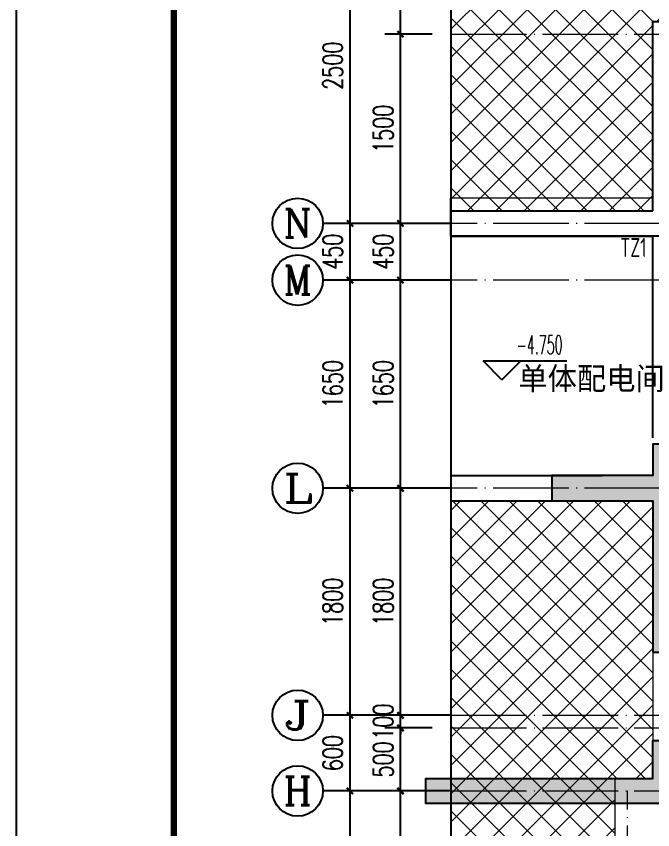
# Model space of a CAD drawing. Extents: x -1712635 to -854203, y -534641 to -21985.
# Drawn here: x -1029288 to -1024242, y -72876 to -66427 of the extents above; entities that cross this region are included whole.
import ezdxf
from ezdxf.enums import TextEntityAlignment as Align

# ---------------------------------------------------------------- set-up
doc = ezdxf.new("R2010")
doc.units = 0
doc.header["$LTSCALE"] = 1000
doc.linetypes.add('DOTE', pattern=[2.42, 2, -0.2, 0.02, -0.2])
doc.layers.get('0').update_dxf_attribs({"linetype": 'CONTINUOUS'})
doc.layers.get('Defpoints').update_dxf_attribs({"linetype": 'CONTINUOUS'})
for name, color, linetype in [('-TK', 7, 'CONTINUOUS'), ('A-AXIS_TEXT', 7, 'CONTINUOUS'), ('AXIS', 3, 'CONTINUOUS'), ('DIM_ELEV', 3, 'CONTINUOUS'), ('DIM_SYMB', 3, 'CONTINUOUS'), ('HS-A-墙-砼', 41, 'CONTINUOUS'), ('PUB_DIM', 3, 'CONTINUOUS'), ('PUB_TEXT', 2, 'CONTINUOUS'), ('S-Q墙实线', 6, 'CONTINUOUS'), ('TEXT', 2, 'CONTINUOUS'), ('WALL', 2, 'CONTINUOUS'), ('尺寸标注', 86, 'CONTINUOUS'), ('底图$0$PUB_HATCH', 252, 'CONTINUOUS')]:
    doc.layers.add(name, color=color, linetype=linetype)
for name, color, linetype, lineweight in [('AXIS_TEXT', 7, 'CONTINUOUS', 20), ('DOTE', 19, 'DOTE', 9), ('填充', 251, 'CONTINUOUS', 5)]:
    doc.layers.add(name, color=color, linetype=linetype, lineweight=lineweight)
doc.styles.add('_TCH_AXIS', font='COMPLEX', dxfattribs={"bigfont": 'GBCBIG'})
doc.styles.add('_TCH_DIM', font='SIMPLEX.shx', dxfattribs={"width": 0.7, "bigfont": 'GBCBIG.shx'})
doc.styles.add('_TCH_DIM_T3', font='SIMPLEX', dxfattribs={"width": 0.705882, "bigfont": 'GBCBIG'})
doc.styles.add('COMPLEX', font='COMPLEX')
doc.styles.add('TSSD_REIN', font='tssdeng.shx', dxfattribs={"width": 0.7, "height": 300, "bigfont": 'tssdchn.shx'})
doc.dimstyles.new('_TCH_ARCH&&50', dxfattribs={"dimtxt": 157.5, "dimasz": 50, "dimexe": 125, "dimexo": 150, "dimgap": 58.75, "dimtad": 1, "dimdec": 0, "dimzin": 0, "dimdsep": 46, "dimtxsty": '_TCH_DIM_T3', "dimblk": 'ARCHTICK', "dimcen": 0.09, "dimclrt": 7, "dimazin": 0, "dimtfac": 1, "dimtdec": 0, "dimtix": 1, "dimtmove": 2, "dimatfit": 3, "dimldrblk": 'ARCHTICK', "dimfxl": 0, "dimtolj": 1, "dimtzin": 0, "dimarcsym": 0})

# ---------------------------------------------------------------- blocks, each defined once
blk = doc.blocks.new('A1')
blk.add_lwpolyline([(0, 59400), (0, 0), (84100, 0), (84100, 59400)], close=True)
at = {"const_width": 100}
blk.add_lwpolyline([(2500, 58400), (2500, 1000), (83100, 1000), (83100, 58400)], close=True, dxfattribs=at)
blk = doc.blocks.new('_AXISO')
blk.add_circle((0, 0), 0.5)
at = {"layer": 'A-AXIS_TEXT', "style": 'COMPLEX', "width": 1.041667}
blk.add_attdef('A', text='', height=0.56, dxfattribs=at).set_placement((-0.25, -0.28), (0.25, -0.28), align=Align.FIT)
blk = doc.blocks.new('_ArchTick')
at = {"color": 0, "const_width": 0.35}
blk.add_lwpolyline([(-0.5, -0.5), (0.5, 0.5)], dxfattribs=at)
blk = doc.blocks.new('*D1092')
at = {"layer": 'Defpoints', "color": 0}
for p in [(-1026242, -72568.5), (-1025842, -72568.5), (-1025842, -74168.7)]:
    blk.add_point(p, dxfattribs=at)
at = {"layer": '尺寸标注', "color": 0, "lineweight": -2}
for p, q in [((-1025992, -72568.5), (-1026367, -72568.5)), ((-1026242, -74168.7), (-1026242, -72568.5)), ((-1025992, -74168.7), (-1026367, -74168.7))]:
    blk.add_line(p, q, dxfattribs=at)
at = {"layer": '尺寸标注', "color": 0, "lineweight": -2, "xscale": 50, "yscale": 50, "zscale": 50}
for p, rotation in [((-1026242, -72568.5), 90), ((-1026242, -74168.7), 270)]:
    blk.add_blockref('_ArchTick', p, dxfattribs=dict(at, rotation=rotation))
at = {"layer": '尺寸标注', "color": 7, "insert": (-1026379.5, -73368.6), "char_height": 157.5, "attachment_point": 5, "rotation": 90, "style": '_TCH_DIM_T3'}
blk.add_mtext('\\A1;1600', dxfattribs=at)
blk = doc.blocks.new('*D1093')
at = {"layer": 'Defpoints', "color": 0}
for p in [(-1026242, -72068.7), (-1025842, -72068.7), (-1025842, -72568.5)]:
    blk.add_point(p, dxfattribs=at)
at = {"layer": '尺寸标注', "color": 0, "lineweight": -2}
for p, q in [((-1025992, -72068.7), (-1026367, -72068.7)), ((-1026242, -72568.5), (-1026242, -72068.7)), ((-1025992, -72568.5), (-1026367, -72568.5))]:
    blk.add_line(p, q, dxfattribs=at)
at = {"layer": '尺寸标注', "color": 0, "lineweight": -2, "xscale": 50, "yscale": 50, "zscale": 50}
for p, rotation in [((-1026242, -72068.7), 90), ((-1026242, -72568.5), 270)]:
    blk.add_blockref('_ArchTick', p, dxfattribs=dict(at, rotation=rotation))
at = {"layer": '尺寸标注', "color": 7, "insert": (-1026379.5, -72318.6), "char_height": 157.5, "attachment_point": 5, "rotation": 90, "style": '_TCH_DIM_T3'}
blk.add_mtext('\\A1;500', dxfattribs=at)
blk = doc.blocks.new('*D1094')
at = {"layer": 'Defpoints', "color": 0}
for p in [(-1026242, -71968.7), (-1025842, -71968.7), (-1025842, -72068.7)]:
    blk.add_point(p, dxfattribs=at)
at = {"layer": '尺寸标注', "color": 0, "lineweight": -2}
for p, q in [((-1025992, -71968.7), (-1026367, -71968.7)), ((-1026242, -71968.7), (-1026242, -71918.7)), ((-1026242, -72068.7), (-1026242, -71968.7)), ((-1025992, -72068.7), (-1026367, -72068.7)), ((-1026242, -72068.7), (-1026242, -72118.7))]:
    blk.add_line(p, q, dxfattribs=at)
at = {"layer": '尺寸标注', "color": 0, "lineweight": -2, "xscale": 50, "yscale": 50, "zscale": 50}
for p, rotation in [((-1026242, -71968.7), 270), ((-1026242, -72068.7), 90)]:
    blk.add_blockref('_ArchTick', p, dxfattribs=dict(at, rotation=rotation))
at = {"layer": '尺寸标注', "color": 7, "insert": (-1026379.5, -72018.7), "char_height": 157.5, "attachment_point": 5, "rotation": 90, "style": '_TCH_DIM_T3'}
blk.add_mtext('\\A1;100', dxfattribs=at)
blk = doc.blocks.new('*D1095')
at = {"layer": 'Defpoints', "color": 0}
for p in [(-1026242, -70168.7), (-1025842, -70168.7), (-1025842, -71968.7)]:
    blk.add_point(p, dxfattribs=at)
at = {"layer": '尺寸标注', "color": 0, "lineweight": -2}
for p, q in [((-1025992, -70168.7), (-1026367, -70168.7)), ((-1026242, -71968.7), (-1026242, -70168.7)), ((-1025992, -71968.7), (-1026367, -71968.7))]:
    blk.add_line(p, q, dxfattribs=at)
at = {"layer": '尺寸标注', "color": 0, "lineweight": -2, "xscale": 50, "yscale": 50, "zscale": 50}
for p, rotation in [((-1026242, -70168.7), 90), ((-1026242, -71968.7), 270)]:
    blk.add_blockref('_ArchTick', p, dxfattribs=dict(at, rotation=rotation))
at = {"layer": '尺寸标注', "color": 7, "insert": (-1026379.5, -71068.7), "char_height": 157.5, "attachment_point": 5, "rotation": 90, "style": '_TCH_DIM_T3'}
blk.add_mtext('\\A1;1800', dxfattribs=at)
blk = doc.blocks.new('*D1096')
at = {"layer": 'Defpoints', "color": 0}
for p in [(-1026242, -68518.7), (-1025842, -68518.7), (-1025842, -70168.7)]:
    blk.add_point(p, dxfattribs=at)
at = {"layer": '尺寸标注', "color": 0, "lineweight": -2}
for p, q in [((-1025992, -68518.7), (-1026367, -68518.7)), ((-1026242, -70168.7), (-1026242, -68518.7)), ((-1025992, -70168.7), (-1026367, -70168.7))]:
    blk.add_line(p, q, dxfattribs=at)
at = {"layer": '尺寸标注', "color": 0, "lineweight": -2, "xscale": 50, "yscale": 50, "zscale": 50}
for p, rotation in [((-1026242, -68518.7), 90), ((-1026242, -70168.7), 270)]:
    blk.add_blockref('_ArchTick', p, dxfattribs=dict(at, rotation=rotation))
at = {"layer": '尺寸标注', "color": 7, "insert": (-1026379.5, -69343.7), "char_height": 157.5, "attachment_point": 5, "rotation": 90, "style": '_TCH_DIM_T3'}
blk.add_mtext('\\A1;1650', dxfattribs=at)
blk = doc.blocks.new('*D1097')
at = {"layer": 'Defpoints', "color": 0}
for p in [(-1026242, -68068.7), (-1025842, -68068.7), (-1025842, -68518.7)]:
    blk.add_point(p, dxfattribs=at)
at = {"layer": '尺寸标注', "color": 0, "lineweight": -2}
for p, q in [((-1025992, -68068.7), (-1026367, -68068.7)), ((-1026242, -68518.7), (-1026242, -68068.7)), ((-1025992, -68518.7), (-1026367, -68518.7))]:
    blk.add_line(p, q, dxfattribs=at)
at = {"layer": '尺寸标注', "color": 0, "lineweight": -2, "xscale": 50, "yscale": 50, "zscale": 50}
for p, rotation in [((-1026242, -68068.7), 90), ((-1026242, -68518.7), 270)]:
    blk.add_blockref('_ArchTick', p, dxfattribs=dict(at, rotation=rotation))
at = {"layer": '尺寸标注', "color": 7, "insert": (-1026379.5, -68293.7), "char_height": 157.5, "attachment_point": 5, "rotation": 90, "style": '_TCH_DIM_T3'}
blk.add_mtext('\\A1;450', dxfattribs=at)
blk = doc.blocks.new('*D1098')
at = {"layer": 'Defpoints', "color": 0}
for p in [(-1026242, -66568.7), (-1025842, -66568.7), (-1025842, -68068.7)]:
    blk.add_point(p, dxfattribs=at)
at = {"layer": '尺寸标注', "color": 0, "lineweight": -2}
for p, q in [((-1025992, -66568.7), (-1026367, -66568.7)), ((-1026242, -68068.7), (-1026242, -66568.7)), ((-1025992, -68068.7), (-1026367, -68068.7))]:
    blk.add_line(p, q, dxfattribs=at)
at = {"layer": '尺寸标注', "color": 0, "lineweight": -2, "xscale": 50, "yscale": 50, "zscale": 50}
for p, rotation in [((-1026242, -66568.7), 90), ((-1026242, -68068.7), 270)]:
    blk.add_blockref('_ArchTick', p, dxfattribs=dict(at, rotation=rotation))
at = {"layer": '尺寸标注', "color": 7, "insert": (-1026379.5, -67318.7), "char_height": 157.5, "attachment_point": 5, "rotation": 90, "style": '_TCH_DIM_T3'}
blk.add_mtext('\\A1;1500', dxfattribs=at)
blk = doc.blocks.new('*D1099')
at = {"layer": 'Defpoints', "color": 0}
for p in [(-1026242, -65568.7), (-1025842, -65568.7), (-1025842, -66568.7)]:
    blk.add_point(p, dxfattribs=at)
at = {"layer": '尺寸标注', "color": 0, "lineweight": -2}
for p, q in [((-1025992, -65568.7), (-1026367, -65568.7)), ((-1026242, -66568.7), (-1026242, -65568.7)), ((-1025992, -66568.7), (-1026367, -66568.7))]:
    blk.add_line(p, q, dxfattribs=at)
at = {"layer": '尺寸标注', "color": 0, "lineweight": -2, "xscale": 50, "yscale": 50, "zscale": 50}
for p, rotation in [((-1026242, -65568.7), 90), ((-1026242, -66568.7), 270)]:
    blk.add_blockref('_ArchTick', p, dxfattribs=dict(at, rotation=rotation))
at = {"layer": '尺寸标注', "color": 7, "insert": (-1026379.5, -66068.7), "char_height": 157.5, "attachment_point": 5, "rotation": 90, "style": '_TCH_DIM_T3'}
blk.add_mtext('\\A1;1000', dxfattribs=at)
blk = doc.blocks.new('*D1130')
at = {"layer": 'Defpoints', "color": 0}
for p in [(-1026642, -72568.5), (-1025842, -72568.5), (-1025842, -74168.7)]:
    blk.add_point(p, dxfattribs=at)
at = {"layer": 'PUB_DIM', "color": 0, "lineweight": -2}
for p, q in [((-1025992, -72568.5), (-1026767, -72568.5)), ((-1026642, -74168.7), (-1026642, -72568.5)), ((-1025992, -74168.7), (-1026767, -74168.7))]:
    blk.add_line(p, q, dxfattribs=at)
at = {"layer": 'PUB_DIM', "color": 0, "lineweight": -2, "xscale": 50, "yscale": 50, "zscale": 50}
for p, rotation in [((-1026642, -72568.5), 90), ((-1026642, -74168.7), 270)]:
    blk.add_blockref('_ArchTick', p, dxfattribs=dict(at, rotation=rotation))
at = {"layer": 'PUB_DIM', "color": 7, "insert": (-1026779.5, -73368.6), "char_height": 157.5, "attachment_point": 5, "rotation": 90, "style": '_TCH_DIM_T3'}
blk.add_mtext('\\A1;1600', dxfattribs=at)
blk = doc.blocks.new('*D1131')
at = {"layer": 'Defpoints', "color": 0}
for p in [(-1026642, -71968.7), (-1025842, -71968.7), (-1025842, -72568.5)]:
    blk.add_point(p, dxfattribs=at)
at = {"layer": 'PUB_DIM', "color": 0, "lineweight": -2}
for p, q in [((-1025992, -71968.7), (-1026767, -71968.7)), ((-1026642, -72568.5), (-1026642, -71968.7)), ((-1025992, -72568.5), (-1026767, -72568.5))]:
    blk.add_line(p, q, dxfattribs=at)
at = {"layer": 'PUB_DIM', "color": 0, "lineweight": -2, "xscale": 50, "yscale": 50, "zscale": 50}
for p, rotation in [((-1026642, -71968.7), 90), ((-1026642, -72568.5), 270)]:
    blk.add_blockref('_ArchTick', p, dxfattribs=dict(at, rotation=rotation))
at = {"layer": 'PUB_DIM', "color": 7, "insert": (-1026779.5, -72268.6), "char_height": 157.5, "attachment_point": 5, "rotation": 90, "style": '_TCH_DIM_T3'}
blk.add_mtext('\\A1;600', dxfattribs=at)
blk = doc.blocks.new('*D1132')
at = {"layer": 'Defpoints', "color": 0}
for p in [(-1026642, -70168.7), (-1025842, -70168.7), (-1025842, -71968.7)]:
    blk.add_point(p, dxfattribs=at)
at = {"layer": 'PUB_DIM', "color": 0, "lineweight": -2}
for p, q in [((-1025992, -70168.7), (-1026767, -70168.7)), ((-1026642, -71968.7), (-1026642, -70168.7)), ((-1025992, -71968.7), (-1026767, -71968.7))]:
    blk.add_line(p, q, dxfattribs=at)
at = {"layer": 'PUB_DIM', "color": 0, "lineweight": -2, "xscale": 50, "yscale": 50, "zscale": 50}
for p, rotation in [((-1026642, -70168.7), 90), ((-1026642, -71968.7), 270)]:
    blk.add_blockref('_ArchTick', p, dxfattribs=dict(at, rotation=rotation))
at = {"layer": 'PUB_DIM', "color": 7, "insert": (-1026779.5, -71068.7), "char_height": 157.5, "attachment_point": 5, "rotation": 90, "style": '_TCH_DIM_T3'}
blk.add_mtext('\\A1;1800', dxfattribs=at)
blk = doc.blocks.new('*D1133')
at = {"layer": 'Defpoints', "color": 0}
for p in [(-1026642, -68518.7), (-1025842, -68518.7), (-1025842, -70168.7)]:
    blk.add_point(p, dxfattribs=at)
at = {"layer": 'PUB_DIM', "color": 0, "lineweight": -2}
for p, q in [((-1025992, -68518.7), (-1026767, -68518.7)), ((-1026642, -70168.7), (-1026642, -68518.7)), ((-1025992, -70168.7), (-1026767, -70168.7))]:
    blk.add_line(p, q, dxfattribs=at)
at = {"layer": 'PUB_DIM', "color": 0, "lineweight": -2, "xscale": 50, "yscale": 50, "zscale": 50}
for p, rotation in [((-1026642, -68518.7), 90), ((-1026642, -70168.7), 270)]:
    blk.add_blockref('_ArchTick', p, dxfattribs=dict(at, rotation=rotation))
at = {"layer": 'PUB_DIM', "color": 7, "insert": (-1026779.5, -69343.7), "char_height": 157.5, "attachment_point": 5, "rotation": 90, "style": '_TCH_DIM_T3'}
blk.add_mtext('\\A1;1650', dxfattribs=at)
blk = doc.blocks.new('*D1134')
at = {"layer": 'Defpoints', "color": 0}
for p in [(-1026642, -68068.7), (-1025842, -68068.7), (-1025842, -68518.7)]:
    blk.add_point(p, dxfattribs=at)
at = {"layer": 'PUB_DIM', "color": 0, "lineweight": -2}
for p, q in [((-1025992, -68068.7), (-1026767, -68068.7)), ((-1026642, -68518.7), (-1026642, -68068.7)), ((-1025992, -68518.7), (-1026767, -68518.7))]:
    blk.add_line(p, q, dxfattribs=at)
at = {"layer": 'PUB_DIM', "color": 0, "lineweight": -2, "xscale": 50, "yscale": 50, "zscale": 50}
for p, rotation in [((-1026642, -68068.7), 90), ((-1026642, -68518.7), 270)]:
    blk.add_blockref('_ArchTick', p, dxfattribs=dict(at, rotation=rotation))
at = {"layer": 'PUB_DIM', "color": 7, "insert": (-1026779.5, -68293.7), "char_height": 157.5, "attachment_point": 5, "rotation": 90, "style": '_TCH_DIM_T3'}
blk.add_mtext('\\A1;450', dxfattribs=at)
blk = doc.blocks.new('*D1135')
at = {"layer": 'Defpoints', "color": 0}
for p in [(-1026642, -65568.7), (-1025842, -65568.7), (-1025842, -68068.7)]:
    blk.add_point(p, dxfattribs=at)
at = {"layer": 'PUB_DIM', "color": 0, "lineweight": -2}
for p, q in [((-1025992, -65568.7), (-1026767, -65568.7)), ((-1026642, -68068.7), (-1026642, -65568.7)), ((-1025992, -68068.7), (-1026767, -68068.7))]:
    blk.add_line(p, q, dxfattribs=at)
at = {"layer": 'PUB_DIM', "color": 0, "lineweight": -2, "xscale": 50, "yscale": 50, "zscale": 50}
for p, rotation in [((-1026642, -65568.7), 90), ((-1026642, -68068.7), 270)]:
    blk.add_blockref('_ArchTick', p, dxfattribs=dict(at, rotation=rotation))
at = {"layer": 'PUB_DIM', "color": 7, "insert": (-1026779.5, -66818.7), "char_height": 157.5, "attachment_point": 5, "rotation": 90, "style": '_TCH_DIM_T3'}
blk.add_mtext('\\A1;2500', dxfattribs=at)

msp = doc.modelspace()

# ---------------------------------------------------------------- hatches: boundary and pattern name
at = {"layer": '填充'}
h = msp.add_hatch(dxfattribs=at)
h.set_pattern_fill('ANSI37', color=196, scale=100, style=0)
h.set_pattern_definition([(45, (-1120314.8, -177839.46), (-112.2532, 112.2532), []), (135, (-1120314.8, -177839.46), (-112.2532, -112.2532), [])])
h.paths.add_polyline_path([(-1024242.17, -70268.73), (-1025841.98, -70268.73), (-1025841.98, -77168.73), (-1019641.98, -77168.73), (-1019641.98, -75668.73), (-1021392.17, -75668.73), (-1021392.17, -76368.73), (-1024092.17, -76368.73), (-1024092.17, -74268.73), (-1024542.17, -74268.73), (-1024542.17, -72468.46), (-1024242.17, -72468.46)])
h.paths.add_polyline_path([(-1025841.98, -67968.73), (-1024242.17, -67968.73), (-1024242.17, -66468.73), (-1021242.16, -66468.73), (-1021242.17, -72468.48), (-1019641.98, -72468.48), (-1019641.98, -68968.73), (-1013291.97, -68968.73), (-1013291.97, -63668.73), (-1025841.98, -63668.73)])
at = {"layer": '底图$0$PUB_HATCH'}
for points in [[(-1024242.17, -71468.73), (-1024042.17, -71468.73), (-1024042.17, -69818.73), (-1024242.17, -69818.73), (-1024242.17, -70068.73), (-1025042.06, -70068.73), (-1025042.06, -70268.73), (-1024242.17, -70268.73)], [(-1024042.17, -72168.73), (-1024042.17, -72668.73), (-1026042.17, -72668.73), (-1026042.17, -72468.73), (-1024242.17, -72468.73), (-1024242.17, -72168.73)]]:
    msp.add_hatch(color=256, dxfattribs=at).paths.add_polyline_path(points)

# ---------------------------------------------------------------- linework, layer by layer
at = {"layer": 'AXIS'}
for p, q in [((-1025841.98, -68068.73), (-1026856.59, -68068.73)), ((-1025841.98, -68518.73), (-1026856.59, -68518.73)), ((-1025841.98, -70168.73), (-1026856.59, -70168.73)), ((-1025841.98, -71968.73), (-1026856.59, -71968.73)), ((-1025841.98, -72568.46), (-1026856.59, -72568.46))]:
    msp.add_line(p, q, dxfattribs=at)
at = {"layer": 'DIM_ELEV'}
for p, q in [((-1025437.21, -69308.12), (-1025587.21, -69158.12)), ((-1025587.21, -69158.12), (-1024922.29, -69158.12)), ((-1025437.21, -69308.12), (-1025287.21, -69158.12))]:
    msp.add_line(p, q, dxfattribs=at)
at = {"layer": 'DIM_SYMB'}
msp.add_lwpolyline([(-1025841.98, -63668.73), (-1025841.98, -68968.73), (-1025841.98, -68968.73), (-1025841.98, -77168.73), (-1019641.98, -77168.73), (-1019641.98, -68968.73), (-1013291.97, -68968.73), (-1013291.97, -63668.73)], close=True, dxfattribs=at)
at = {"layer": 'DOTE', "linetype": 'DOTE', "ltscale": 0.3}
for p, q in [((-1025841.98, -66568.73), (-1013291.97, -66568.73)), ((-1013291.97, -68068.73), (-1025841.98, -68068.73)), ((-1013291.97, -68518.73), (-1025841.98, -68518.73)), ((-1013291.97, -70168.73), (-1025841.98, -70168.73)), ((-1025841.98, -71968.73), (-1013291.97, -71968.73)), ((-1025841.98, -72068.73), (-1013291.97, -72068.73)), ((-1025841.98, -72568.46), (-1013291.97, -72568.46)), ((-1024441.98, -74168.73), (-1024441.98, -72568.73))]:
    msp.add_line(p, q, dxfattribs=at)
at = {"layer": 'HS-A-墙-砼'}
for p, q in [((-1025841.98, -68168.73), (-1025841.98, -67868.73)), ((-1024042.17, -68168.73), (-1025841.98, -68168.73))]:
    msp.add_line(p, q, dxfattribs=at)
at = {"layer": 'S-Q墙实线', "color": 6}
for points in [[(-1024242.17, -71468.73), (-1024042.17, -71468.73), (-1024042.17, -69818.73), (-1024242.17, -69818.73), (-1024242.17, -70068.73), (-1025042.06, -70068.73), (-1025042.06, -70268.73), (-1024242.17, -70268.73)], [(-1024042.17, -72168.73), (-1024042.17, -72668.73), (-1026042.17, -72668.73), (-1026042.17, -72468.73), (-1024242.17, -72468.73), (-1024242.17, -72168.73)]]:
    msp.add_lwpolyline(points, close=True, dxfattribs=at)
at = {"layer": 'WALL'}
for p, q in [((-1024242.17, -66468.73), (-1021242.17, -66468.73)), ((-1024242.17, -67968.73), (-1024242.17, -66468.73)), ((-1025841.98, -67968.73), (-1024242.17, -67968.73)), ((-1025841.98, -67968.73), (-1025841.98, -68168.73)), ((-1025841.98, -68168.73), (-1024242.17, -68168.73)), ((-1024242.17, -69768.73), (-1024242.17, -68168.73)), ((-1025841.98, -70068.73), (-1024642.17, -70068.73)), ((-1025841.98, -70068.73), (-1025841.98, -70268.73)), ((-1025841.98, -70268.73), (-1024642.17, -70268.73))]:
    msp.add_line(p, q, dxfattribs=at)
at = {"layer": '填充', "color": 196}
msp.add_lwpolyline([(-1024242.17, -66468.73), (-1024242.18, -67868.73), (-1025841.98, -67868.73), (-1025841.98, -70268.73), (-1024242.17, -70268.73), (-1024242.17, -72468.46), (-1024542.17, -72468.46), (-1024542.17, -74268.73), (-1024092.17, -74268.73), (-1024092.17, -76368.73), (-1021392.17, -76368.73), (-1021392.17, -75668.73), (-1019641.98, -75668.73), (-1019641.98, -72468.46), (-1021242.17, -72468.48), (-1021242.16, -66468.73)], close=True, dxfattribs=at)

# ---------------------------------------------------------------- block references
at = {"layer": '-TK', "xscale": 0.5, "yscale": 0.5, "zscale": 0.5}
msp.add_blockref('A1', (-1029287.77, -90692.79), dxfattribs=at)
at = {"layer": 'AXIS'}
ref = msp.add_blockref('_AXISO', (-1027056.59, -68068.73), dxfattribs=dict(at, xscale=400, yscale=400, zscale=400))
ref.add_attrib('A', 'N', dxfattribs={"layer": 'AXIS_TEXT', "height": 226.27, "style": '_TCH_AXIS', "width": 1.105263}).set_placement((-1027169.72, -68181.86), (-1026943.45, -68181.86), align=Align.FIT)
ref = msp.add_blockref('_AXISO', (-1027056.59, -68518.73), dxfattribs=dict(at, xscale=400, yscale=400, zscale=400))
ref.add_attrib('A', 'M', dxfattribs={"layer": 'AXIS_TEXT', "height": 226.27, "style": '_TCH_AXIS'}).set_placement((-1027169.72, -68631.86), (-1026943.45, -68631.86), align=Align.FIT)
ref = msp.add_blockref('_AXISO', (-1027056.59, -70168.73), dxfattribs=dict(at, xscale=400, yscale=400, zscale=400))
ref.add_attrib('A', 'L', dxfattribs={"layer": 'AXIS_TEXT', "height": 226.27, "style": '_TCH_AXIS', "width": 1.4}).set_placement((-1027169.72, -70281.86), (-1026943.45, -70281.86), align=Align.FIT)
ref = msp.add_blockref('_AXISO', (-1027056.59, -71968.73), dxfattribs=dict(at, xscale=400, yscale=400, zscale=400))
ref.add_attrib('A', 'J', dxfattribs={"layer": 'AXIS_TEXT', "height": 226.27, "style": '_TCH_AXIS', "width": 1.909091}).set_placement((-1027169.72, -72081.87), (-1026943.45, -72081.87), align=Align.FIT)
ref = msp.add_blockref('_AXISO', (-1027056.59, -72568.46), dxfattribs=dict(at, xscale=400, yscale=400, zscale=400))
ref.add_attrib('A', 'H', dxfattribs={"layer": 'AXIS_TEXT', "height": 226.27, "style": '_TCH_AXIS', "width": 1.05}).set_placement((-1027169.72, -72681.59), (-1026943.45, -72681.59), align=Align.FIT)

# ---------------------------------------------------------------- texts
at = {"layer": 'PUB_TEXT', "style": '_TCH_DIM', "width": 0.494118}
msp.add_text('-4.750', height=148.75, dxfattribs=at).set_placement((-1025322.29, -69105.62))
at = {"layer": 'PUB_TEXT', "color": 7}
msp.add_text('单体配电间', height=178.723, dxfattribs=at).set_placement((-1025308.06, -69387.77))
at = {"layer": 'TEXT', "color": 230, "style": 'TSSD_REIN', "width": 0.7}
msp.add_text('TZ1', height=150, dxfattribs=at).set_placement((-1024499.23, -68334.75))

# ---------------------------------------------------------------- dimensions: what is measured, and where the dimension line sits
at = {"layer": 'PUB_DIM'}
for p1, p2, picture, middle in [((-1025841.98, -68068.73), (-1025841.98, -65568.73), '*D1135', (-1026779.48, -66818.73)), ((-1025841.98, -68518.73), (-1025841.98, -68068.73), '*D1134', (-1026779.48, -68293.73)), ((-1025841.98, -70168.73), (-1025841.98, -68518.73), '*D1133', (-1026779.48, -69343.73)), ((-1025841.98, -71968.73), (-1025841.98, -70168.73), '*D1132', (-1026779.48, -71068.73)), ((-1025841.98, -72568.46), (-1025841.98, -71968.73), '*D1131', (-1026779.48, -72268.59)), ((-1025841.98, -74168.73), (-1025841.98, -72568.46), '*D1130', (-1026779.48, -73368.59))]:
    dim = msp.add_aligned_dim(p1=p1, p2=p2, distance=800, dimstyle='_TCH_ARCH&&50', dxfattribs=at)
    dim.commit()
    dim.dimension.update_dxf_attribs({"geometry": picture, "text_midpoint": middle})
at = {"layer": '尺寸标注', "color": 106}
for p1, p2, picture, middle in [((-1025841.98, -66568.73), (-1025841.98, -65568.73), '*D1099', (-1026379.48, -66068.73)), ((-1025841.98, -68068.73), (-1025841.98, -66568.73), '*D1098', (-1026379.48, -67318.73)), ((-1025841.98, -68518.73), (-1025841.98, -68068.73), '*D1097', (-1026379.48, -68293.73)), ((-1025841.98, -70168.73), (-1025841.98, -68518.73), '*D1096', (-1026379.48, -69343.73)), ((-1025841.98, -71968.73), (-1025841.98, -70168.73), '*D1095', (-1026379.48, -71068.73)), ((-1025841.98, -72068.73), (-1025841.98, -71968.73), '*D1094', (-1026379.48, -72018.73)), ((-1025841.98, -72568.46), (-1025841.98, -72068.73), '*D1093', (-1026379.48, -72318.59)), ((-1025841.98, -74168.73), (-1025841.98, -72568.46), '*D1092', (-1026379.48, -73368.59))]:
    dim = msp.add_aligned_dim(p1=p1, p2=p2, distance=400, dimstyle='_TCH_ARCH&&50', dxfattribs=at)
    dim.commit()
    dim.dimension.update_dxf_attribs({"geometry": picture, "text_midpoint": middle})

doc.saveas('drawing.dxf')
